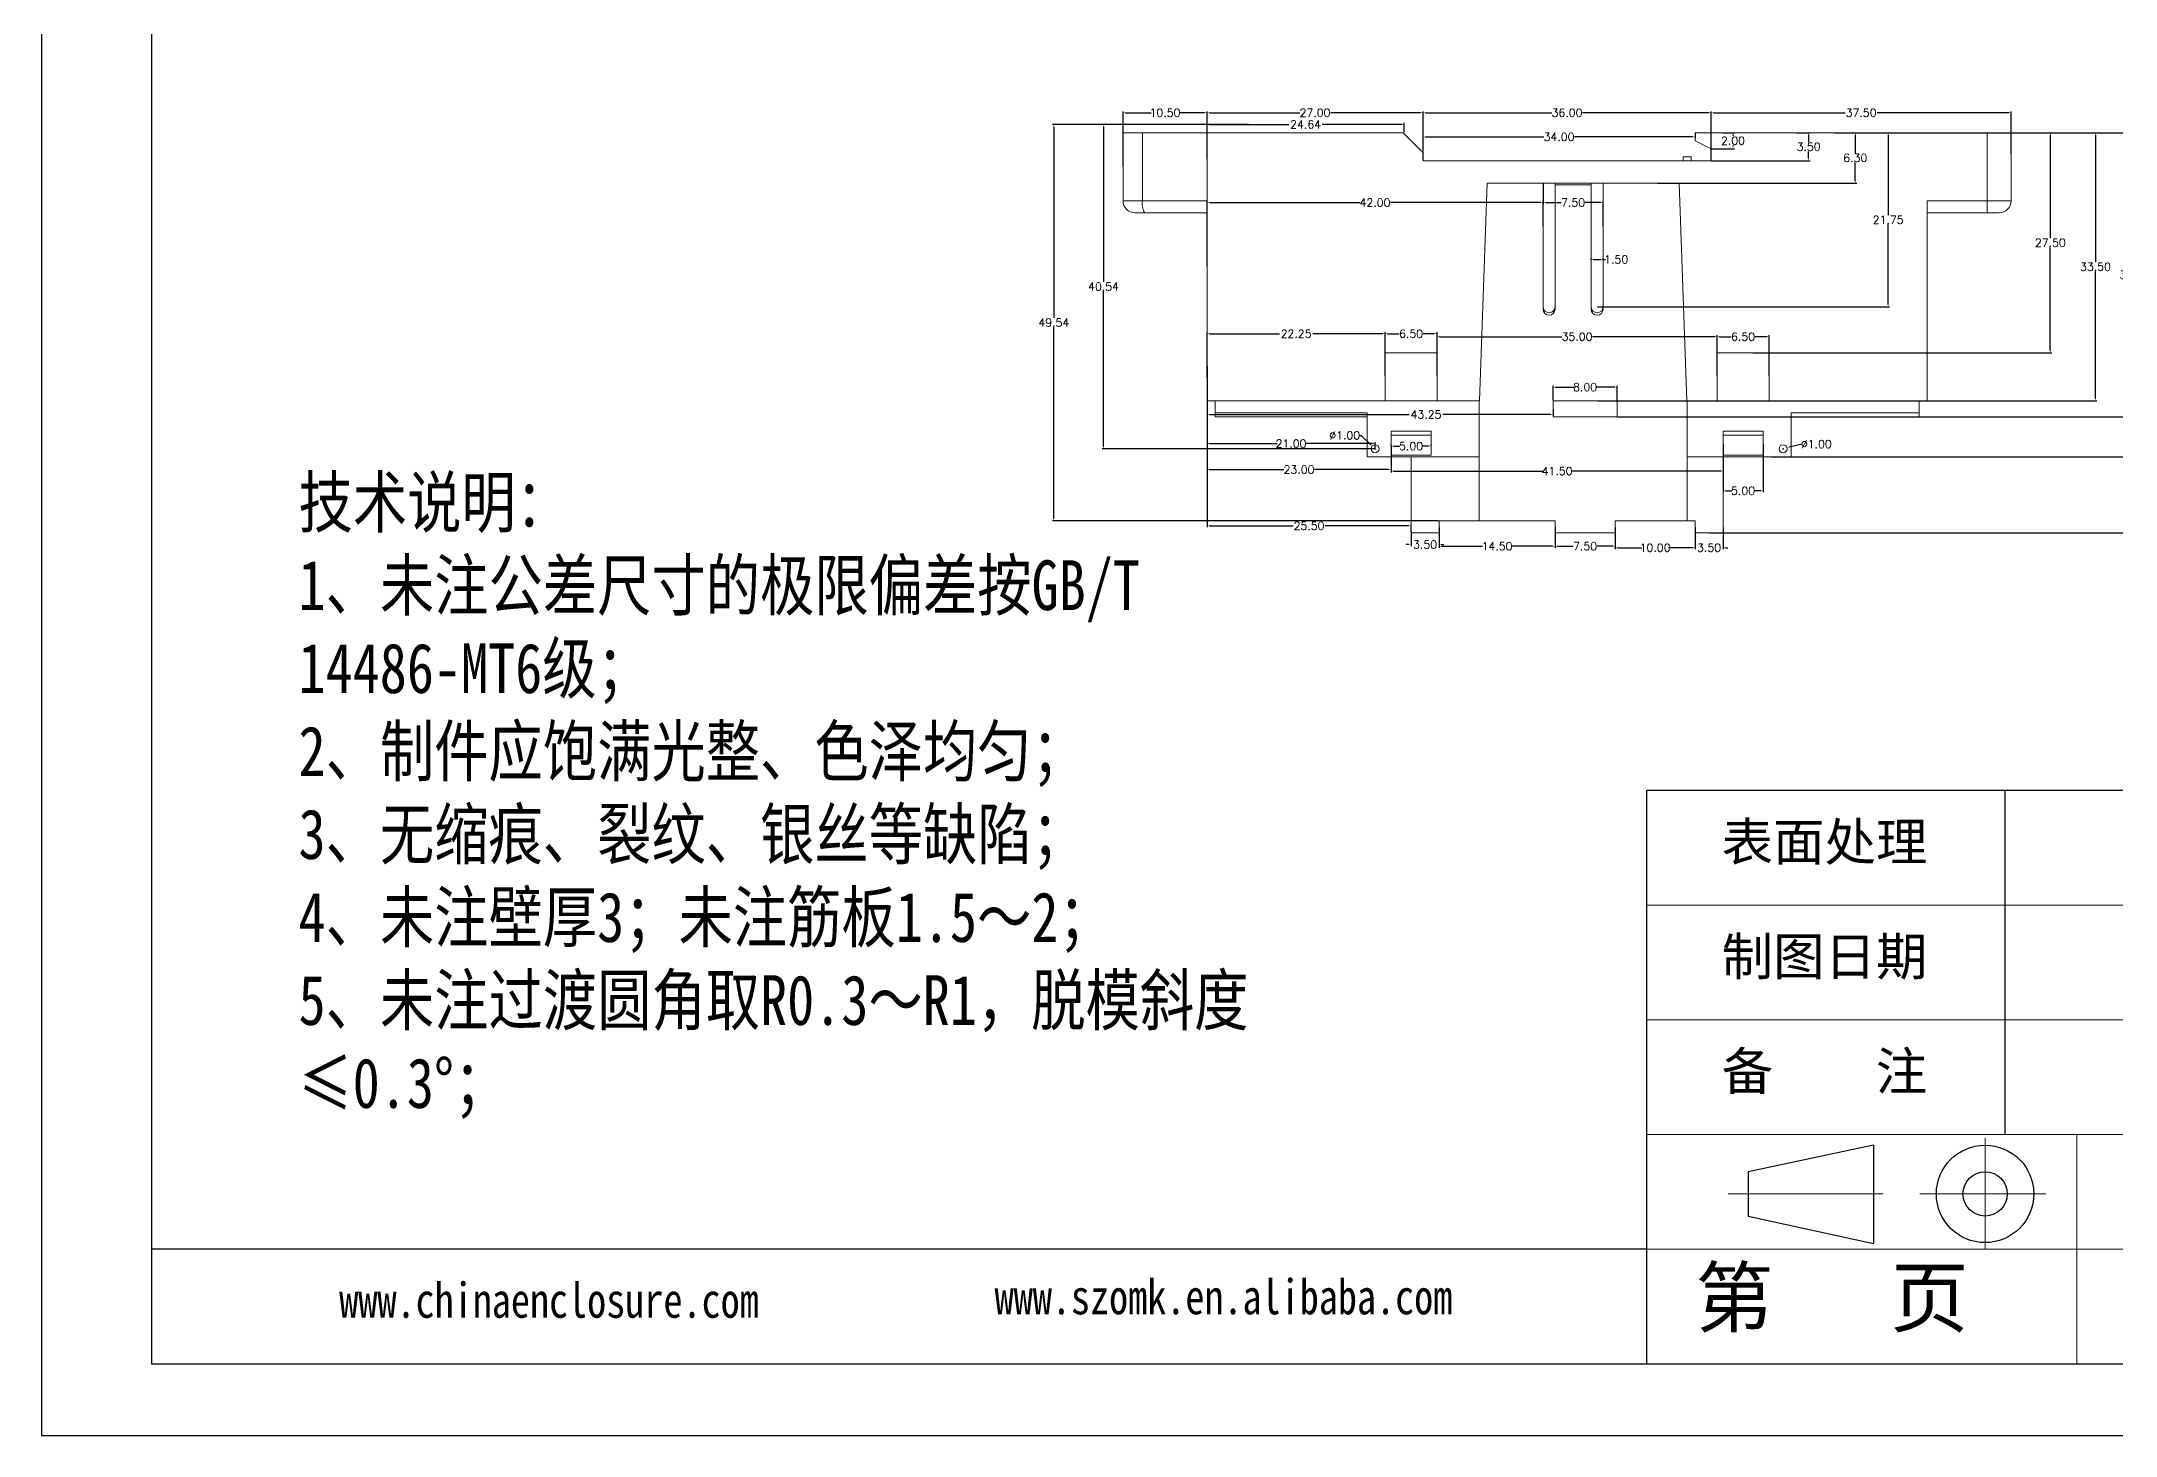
# Model space of a CAD drawing. Header units: inches. Extents: x 3261 to 5228, y 1126 to 1502.
# Drawn here: x 3865.5 to 4124.8, y 1125.7 to 1299.9 of the extents above; entities that cross this region are included whole.
import ezdxf

# ---------------------------------------------------------------- set-up
doc = ezdxf.new("R2010")
doc.units = ezdxf.units.IN
doc.header["$LTSCALE"] = 15
doc.linetypes.add('CENTER2', pattern=[28.575, 19.05, -3.175, 3.175, -3.175])
doc.layers.add('文字', color=81, linetype='Continuous')
for name, color, linetype, lineweight in [('粗实线', 7, 'Continuous', 30), ('细实线', 3, 'Continuous', 9), ('细点划线', 2, 'CENTER2', 9)]:
    doc.layers.add(name, color=color, linetype=linetype, lineweight=lineweight)
doc.styles.get("Standard").update_dxf_attribs({"font": 'txt', "bigfont": 'gbcbig.shx'})
doc.styles.add('宋体', font='', dxfattribs={"width": 0.8, "height": 3.5})
doc.styles.get('宋体').set_extended_font_data('SimSun')
doc.dimstyles.new('1.5', dxfattribs={"dimtxt": 1, "dimasz": 0.3, "dimexe": 0.18, "dimexo": 0.0625, "dimgap": 0.09, "dimtad": 0, "dimtih": 1, "dimtoh": 1, "dimzin": 0, "dimdsep": 46, "dimtxsty": 'Standard', "dimcen": 0, "dimadec": 0, "dimazin": 2, "dimtfac": 1, "dimtofl": 0, "dimtmove": 0, "dimatfit": 3, "dimfxl": 1, "dimtolj": 1, "dimtzin": 0, "dimarcsym": 0})

# ---------------------------------------------------------------- blocks, each defined once
blk = doc.blocks.new('*D250')
at = {"color": 0, "lineweight": -2}
for p, q in [((4011.21, 1285.17), (4011.21, 1291.14)), ((4011.51, 1290.96), (4022.79, 1290.96)), ((4037.91, 1290.96), (4026.64, 1290.96)), ((4038.21, 1286.03), (4038.21, 1291.14))]:
    blk.add_line(p, q, dxfattribs=at)
at = {"color": 0}
for points in [[(4011.51, 1291.01), (4011.51, 1290.91), (4011.21, 1290.96)], [(4037.91, 1291.01), (4037.91, 1290.91), (4038.21, 1290.96)]]:
    blk.add_solid(points, dxfattribs=at)
at = {"layer": 'Defpoints', "color": 0}
for p in [(4038.21, 1290.96), (4038.21, 1285.97), (4011.21, 1285.11)]:
    blk.add_point(p, dxfattribs=at)
at = {"color": 0, "insert": (4024.71, 1290.96), "char_height": 1, "attachment_point": 5}
blk.add_mtext('\\A1;27.00', dxfattribs=at)
blk = doc.blocks.new('*D251')
at = {"color": 0, "lineweight": -2}
for p, q in [((4011.21, 1285.17), (4011.21, 1289.69)), ((4011.51, 1289.51), (4021.44, 1289.51)), ((4035.55, 1289.51), (4025.62, 1289.51)), ((4035.85, 1288.53), (4035.85, 1289.69))]:
    blk.add_line(p, q, dxfattribs=at)
at = {"color": 0}
for points in [[(4011.51, 1289.56), (4011.51, 1289.46), (4011.21, 1289.51)], [(4035.55, 1289.56), (4035.55, 1289.46), (4035.85, 1289.51)]]:
    blk.add_solid(points, dxfattribs=at)
at = {"layer": 'Defpoints', "color": 0}
for p in [(4011.21, 1289.51), (4035.85, 1288.47), (4011.21, 1285.11)]:
    blk.add_point(p, dxfattribs=at)
at = {"color": 0, "insert": (4023.53, 1289.51), "char_height": 1, "attachment_point": 5}
blk.add_mtext('\\A1;24.64', dxfattribs=at)
blk = doc.blocks.new('*D252')
at = {"color": 0, "lineweight": -2}
for p, q in [((4038.21, 1285.03), (4038.21, 1291.14)), ((4038.51, 1290.96), (4054.29, 1290.96)), ((4073.91, 1290.96), (4058.14, 1290.96)), ((4074.21, 1285.03), (4074.21, 1291.14))]:
    blk.add_line(p, q, dxfattribs=at)
at = {"color": 0}
for points in [[(4038.51, 1291.01), (4038.51, 1290.91), (4038.21, 1290.96)], [(4073.91, 1291.01), (4073.91, 1290.91), (4074.21, 1290.96)]]:
    blk.add_solid(points, dxfattribs=at)
at = {"layer": 'Defpoints', "color": 0}
for p in [(4074.21, 1290.96), (4038.21, 1284.97), (4074.21, 1284.97)]:
    blk.add_point(p, dxfattribs=at)
at = {"color": 0, "insert": (4056.21, 1290.96), "char_height": 1, "attachment_point": 5}
blk.add_mtext('\\A1;36.00', dxfattribs=at)
blk = doc.blocks.new('*D253')
at = {"color": 0, "lineweight": -2}
for p, q in [((4072.21, 1288.4), (4072.21, 1287.77)), ((4038.21, 1285.03), (4038.21, 1288.13)), ((4038.51, 1287.95), (4053.29, 1287.95)), ((4071.91, 1287.95), (4057.14, 1287.95))]:
    blk.add_line(p, q, dxfattribs=at)
at = {"color": 0}
for points in [[(4038.51, 1288), (4038.51, 1287.9), (4038.21, 1287.95)], [(4071.91, 1288), (4071.91, 1287.9), (4072.21, 1287.95)]]:
    blk.add_solid(points, dxfattribs=at)
at = {"layer": 'Defpoints', "color": 0}
for p in [(4072.21, 1288.47), (4038.21, 1287.95), (4038.21, 1284.97)]:
    blk.add_point(p, dxfattribs=at)
at = {"color": 0, "insert": (4055.21, 1287.95), "char_height": 1, "attachment_point": 5}
blk.add_mtext('\\A1;34.00', dxfattribs=at)
blk = doc.blocks.new('*D254')
at = {"color": 0, "lineweight": -2}
for p, q in [((4074.21, 1285.82), (4074.21, 1291.14)), ((4074.51, 1290.96), (4090.96, 1290.96)), ((4111.41, 1290.96), (4094.97, 1290.96)), ((4111.71, 1285.82), (4111.71, 1291.14))]:
    blk.add_line(p, q, dxfattribs=at)
at = {"color": 0}
for points in [[(4074.51, 1291.01), (4074.51, 1290.91), (4074.21, 1290.96)], [(4111.41, 1291.01), (4111.41, 1290.91), (4111.71, 1290.96)]]:
    blk.add_solid(points, dxfattribs=at)
at = {"layer": 'Defpoints', "color": 0}
for p in [(4111.71, 1290.96), (4074.21, 1285.76), (4111.71, 1285.76)]:
    blk.add_point(p, dxfattribs=at)
at = {"color": 0, "insert": (4092.96, 1290.96), "char_height": 1, "attachment_point": 5}
blk.add_mtext('\\A1;37.50', dxfattribs=at)
blk = doc.blocks.new('*D255')
at = {"color": 0, "lineweight": -2}
for p, q in [((4000.71, 1284.28), (4000.71, 1291.14)), ((4001.01, 1290.96), (4004.21, 1290.96)), ((4010.91, 1290.96), (4007.72, 1290.96)), ((4011.21, 1285.17), (4011.21, 1291.14))]:
    blk.add_line(p, q, dxfattribs=at)
at = {"color": 0}
for points in [[(4001.01, 1291.01), (4001.01, 1290.91), (4000.71, 1290.96)], [(4010.91, 1291.01), (4010.91, 1290.91), (4011.21, 1290.96)]]:
    blk.add_solid(points, dxfattribs=at)
at = {"layer": 'Defpoints', "color": 0}
for p in [(4000.71, 1290.96), (4000.71, 1284.22), (4011.21, 1285.11)]:
    blk.add_point(p, dxfattribs=at)
at = {"color": 0, "insert": (4005.96, 1290.96), "char_height": 1, "attachment_point": 5}
blk.add_mtext('\\A1;10.50', dxfattribs=at)
blk = doc.blocks.new('*D257')
at = {"color": 0, "lineweight": -2}
for p, q in [((4053.21, 1282.1), (4053.21, 1279.56)), ((4011.21, 1271.78), (4011.21, 1279.92)), ((4011.51, 1279.74), (4030.29, 1279.74)), ((4052.91, 1279.74), (4034.14, 1279.74))]:
    blk.add_line(p, q, dxfattribs=at)
at = {"color": 0}
for points in [[(4011.51, 1279.79), (4011.51, 1279.69), (4011.21, 1279.74)], [(4052.91, 1279.79), (4052.91, 1279.69), (4053.21, 1279.74)]]:
    blk.add_solid(points, dxfattribs=at)
at = {"layer": 'Defpoints', "color": 0}
for p in [(4053.21, 1282.17), (4011.21, 1279.74), (4011.21, 1271.72)]:
    blk.add_point(p, dxfattribs=at)
at = {"color": 0, "insert": (4032.21, 1279.74), "char_height": 1, "attachment_point": 5}
blk.add_mtext('\\A1;42.00', dxfattribs=at)
blk = doc.blocks.new('*D258')
at = {"color": 0, "lineweight": -2}
for p, q in [((4053.21, 1276.81), (4053.21, 1279.92)), ((4053.51, 1279.74), (4055.46, 1279.74)), ((4060.41, 1279.74), (4058.47, 1279.74)), ((4060.71, 1276.81), (4060.71, 1279.92))]:
    blk.add_line(p, q, dxfattribs=at)
at = {"color": 0}
for points in [[(4053.51, 1279.79), (4053.51, 1279.69), (4053.21, 1279.74)], [(4060.41, 1279.79), (4060.41, 1279.69), (4060.71, 1279.74)]]:
    blk.add_solid(points, dxfattribs=at)
at = {"layer": 'Defpoints', "color": 0}
for p in [(4060.71, 1279.74), (4053.21, 1276.75), (4060.71, 1276.75)]:
    blk.add_point(p, dxfattribs=at)
at = {"color": 0, "insert": (4056.96, 1279.74), "char_height": 1, "attachment_point": 5}
blk.add_mtext('\\A1;7.50', dxfattribs=at)
blk = doc.blocks.new('*D259')
at = {"color": 0, "lineweight": -2}
for p, q in [((4059.21, 1272.54), (4059.21, 1272.81)), ((4060.71, 1272.54), (4060.71, 1272.81)), ((4059.51, 1272.63), (4060.41, 1272.63)), ((4060.71, 1272.63), (4061.01, 1272.63))]:
    blk.add_line(p, q, dxfattribs=at)
at = {"color": 0}
for points in [[(4059.51, 1272.68), (4059.51, 1272.58), (4059.21, 1272.63)], [(4060.41, 1272.68), (4060.41, 1272.58), (4060.71, 1272.63)]]:
    blk.add_solid(points, dxfattribs=at)
at = {"layer": 'Defpoints', "color": 0}
for p in [(4059.21, 1272.48), (4060.71, 1272.63), (4060.71, 1272.48)]:
    blk.add_point(p, dxfattribs=at)
at = {"color": 0, "insert": (4062.35, 1272.63), "char_height": 1, "attachment_point": 5}
blk.add_mtext('\\A1;1.50', dxfattribs=at)
blk = doc.blocks.new('*D260')
at = {"color": 0, "lineweight": -2}
for p, q in [((4011.21, 1257.85), (4011.21, 1263.53)), ((4011.51, 1263.35), (4020.25, 1263.35)), ((4033.16, 1263.35), (4024.43, 1263.35)), ((4033.46, 1261.03), (4033.46, 1263.53))]:
    blk.add_line(p, q, dxfattribs=at)
at = {"color": 0}
for points in [[(4011.51, 1263.4), (4011.51, 1263.3), (4011.21, 1263.35)], [(4033.16, 1263.4), (4033.16, 1263.3), (4033.46, 1263.35)]]:
    blk.add_solid(points, dxfattribs=at)
at = {"layer": 'Defpoints', "color": 0}
for p in [(4033.46, 1263.35), (4033.46, 1260.97), (4011.21, 1257.79)]:
    blk.add_point(p, dxfattribs=at)
at = {"color": 0, "insert": (4022.34, 1263.35), "char_height": 1, "attachment_point": 5}
blk.add_mtext('\\A1;22.25', dxfattribs=at)
blk = doc.blocks.new('*D261')
at = {"color": 0, "lineweight": -2}
for p, q in [((4033.46, 1258.03), (4033.46, 1263.53)), ((4033.76, 1263.35), (4035.21, 1263.35)), ((4039.66, 1263.35), (4038.22, 1263.35)), ((4039.96, 1258.03), (4039.96, 1263.53))]:
    blk.add_line(p, q, dxfattribs=at)
at = {"color": 0}
for points in [[(4033.76, 1263.4), (4033.76, 1263.3), (4033.46, 1263.35)], [(4039.66, 1263.4), (4039.66, 1263.3), (4039.96, 1263.35)]]:
    blk.add_solid(points, dxfattribs=at)
at = {"layer": 'Defpoints', "color": 0}
for p in [(4039.96, 1263.35), (4033.46, 1257.97), (4039.96, 1257.97)]:
    blk.add_point(p, dxfattribs=at)
at = {"color": 0, "insert": (4036.71, 1263.35), "char_height": 1, "attachment_point": 5}
blk.add_mtext('\\A1;6.50', dxfattribs=at)
blk = doc.blocks.new('*D262')
at = {"color": 0, "lineweight": -2}
for p, q in [((4039.96, 1258.03), (4039.96, 1263.16)), ((4040.26, 1262.98), (4055.54, 1262.98)), ((4074.66, 1262.98), (4059.39, 1262.98)), ((4074.96, 1258.03), (4074.96, 1263.16))]:
    blk.add_line(p, q, dxfattribs=at)
at = {"color": 0}
for points in [[(4040.26, 1263.03), (4040.26, 1262.93), (4039.96, 1262.98)], [(4074.66, 1263.03), (4074.66, 1262.93), (4074.96, 1262.98)]]:
    blk.add_solid(points, dxfattribs=at)
at = {"layer": 'Defpoints', "color": 0}
for p in [(4074.96, 1262.98), (4039.96, 1257.97), (4074.96, 1257.97)]:
    blk.add_point(p, dxfattribs=at)
at = {"color": 0, "insert": (4057.46, 1262.98), "char_height": 1, "attachment_point": 5}
blk.add_mtext('\\A1;35.00', dxfattribs=at)
blk = doc.blocks.new('*D263')
at = {"color": 0, "lineweight": -2}
for p, q in [((4074.96, 1258.09), (4074.96, 1263.16)), ((4075.26, 1262.98), (4076.71, 1262.98)), ((4081.16, 1262.98), (4079.72, 1262.98)), ((4081.46, 1258.09), (4081.46, 1263.16))]:
    blk.add_line(p, q, dxfattribs=at)
at = {"color": 0}
for points in [[(4075.26, 1263.03), (4075.26, 1262.93), (4074.96, 1262.98)], [(4081.16, 1263.03), (4081.16, 1262.93), (4081.46, 1262.98)]]:
    blk.add_solid(points, dxfattribs=at)
at = {"layer": 'Defpoints', "color": 0}
for p in [(4081.46, 1262.98), (4074.96, 1258.03), (4081.46, 1258.03)]:
    blk.add_point(p, dxfattribs=at)
at = {"color": 0, "insert": (4078.21, 1262.98), "char_height": 1, "attachment_point": 5}
blk.add_mtext('\\A1;6.50', dxfattribs=at)
blk = doc.blocks.new('*D264')
at = {"color": 0, "lineweight": -2}
for p, q in [((4011.21, 1257.79), (4011.21, 1246.19)), ((4034.21, 1249.35), (4034.21, 1246.19)), ((4011.51, 1246.37), (4020.79, 1246.37)), ((4033.91, 1246.37), (4024.64, 1246.37))]:
    blk.add_line(p, q, dxfattribs=at)
at = {"color": 0}
for points in [[(4011.51, 1246.42), (4011.51, 1246.32), (4011.21, 1246.37)], [(4033.91, 1246.42), (4033.91, 1246.32), (4034.21, 1246.37)]]:
    blk.add_solid(points, dxfattribs=at)
at = {"layer": 'Defpoints', "color": 0}
for p in [(4011.21, 1257.85), (4034.21, 1249.42), (4034.21, 1246.37)]:
    blk.add_point(p, dxfattribs=at)
at = {"color": 0, "insert": (4022.71, 1246.37), "char_height": 1, "attachment_point": 5}
blk.add_mtext('\\A1;23.00', dxfattribs=at)
blk = doc.blocks.new('*D265')
at = {"color": 0, "lineweight": -2}
for p, q in [((4034.21, 1249.29), (4034.21, 1246.01)), ((4075.71, 1249.29), (4075.71, 1246.01)), ((4034.51, 1246.19), (4053.12, 1246.19)), ((4075.41, 1246.19), (4056.8, 1246.19))]:
    blk.add_line(p, q, dxfattribs=at)
at = {"color": 0}
for points in [[(4034.51, 1246.24), (4034.51, 1246.14), (4034.21, 1246.19)], [(4075.41, 1246.24), (4075.41, 1246.14), (4075.71, 1246.19)]]:
    blk.add_solid(points, dxfattribs=at)
at = {"layer": 'Defpoints', "color": 0}
for p in [(4034.21, 1249.35), (4075.71, 1249.35), (4075.71, 1246.19)]:
    blk.add_point(p, dxfattribs=at)
at = {"color": 0, "insert": (4054.96, 1246.19), "char_height": 1, "attachment_point": 5}
blk.add_mtext('\\A1;41.50', dxfattribs=at)
blk = doc.blocks.new('*D266')
at = {"color": 0, "lineweight": -2}
for p, q in [((4011.21, 1259.3), (4011.21, 1249.43)), ((4011.51, 1249.61), (4019.96, 1249.61)), ((4031.91, 1249.61), (4023.47, 1249.61)), ((4032.21, 1249.03), (4032.21, 1249.79))]:
    blk.add_line(p, q, dxfattribs=at)
at = {"color": 0}
for points in [[(4011.51, 1249.66), (4011.51, 1249.56), (4011.21, 1249.61)], [(4031.91, 1249.66), (4031.91, 1249.56), (4032.21, 1249.61)]]:
    blk.add_solid(points, dxfattribs=at)
at = {"layer": 'Defpoints', "color": 0}
for p in [(4011.21, 1259.36), (4011.21, 1249.61), (4032.21, 1248.97)]:
    blk.add_point(p, dxfattribs=at)
at = {"color": 0, "insert": (4021.71, 1249.61), "char_height": 1, "attachment_point": 5}
blk.add_mtext('\\A1;21.00', dxfattribs=at)
blk = doc.blocks.new('*D267')
at = {"color": 0, "lineweight": -2}
for p, q in [((4011.21, 1257.73), (4011.21, 1253.08)), ((4011.51, 1253.26), (4036.49, 1253.26)), ((4054.16, 1253.26), (4040.67, 1253.26)), ((4054.46, 1253.9), (4054.46, 1253.08))]:
    blk.add_line(p, q, dxfattribs=at)
at = {"color": 0}
for points in [[(4011.51, 1253.31), (4011.51, 1253.21), (4011.21, 1253.26)], [(4054.16, 1253.31), (4054.16, 1253.21), (4054.46, 1253.26)]]:
    blk.add_solid(points, dxfattribs=at)
at = {"layer": 'Defpoints', "color": 0}
for p in [(4011.21, 1257.79), (4011.21, 1253.26), (4054.46, 1253.97)]:
    blk.add_point(p, dxfattribs=at)
at = {"color": 0, "insert": (4038.58, 1253.26), "char_height": 1, "attachment_point": 5}
blk.add_mtext('\\A1;43.25', dxfattribs=at)
blk = doc.blocks.new('*D268')
at = {"color": 0, "lineweight": -2}
for p, q in [((4054.46, 1255.03), (4054.46, 1256.85)), ((4054.76, 1256.67), (4057.04, 1256.67)), ((4062.16, 1256.67), (4059.89, 1256.67)), ((4062.46, 1255.03), (4062.46, 1256.85))]:
    blk.add_line(p, q, dxfattribs=at)
at = {"color": 0}
for points in [[(4054.76, 1256.72), (4054.76, 1256.62), (4054.46, 1256.67)], [(4062.16, 1256.72), (4062.16, 1256.62), (4062.46, 1256.67)]]:
    blk.add_solid(points, dxfattribs=at)
at = {"layer": 'Defpoints', "color": 0}
for p in [(4054.46, 1254.97), (4062.46, 1256.67), (4062.46, 1254.97)]:
    blk.add_point(p, dxfattribs=at)
at = {"color": 0, "insert": (4058.46, 1256.67), "char_height": 1, "attachment_point": 5}
blk.add_mtext('\\A1;8.00', dxfattribs=at)
blk = doc.blocks.new('*D269')
at = {"color": 0, "lineweight": -2}
for p, q in [((4034.21, 1249.35), (4034.21, 1249.49)), ((4039.21, 1249.35), (4039.21, 1249.49)), ((4034.51, 1249.31), (4035.29, 1249.31)), ((4038.91, 1249.31), (4038.14, 1249.31))]:
    blk.add_line(p, q, dxfattribs=at)
at = {"color": 0}
for points in [[(4034.51, 1249.36), (4034.51, 1249.26), (4034.21, 1249.31)], [(4038.91, 1249.36), (4038.91, 1249.26), (4039.21, 1249.31)]]:
    blk.add_solid(points, dxfattribs=at)
at = {"layer": 'Defpoints', "color": 0}
for p in [(4034.21, 1249.29), (4039.21, 1249.31), (4039.21, 1249.29)]:
    blk.add_point(p, dxfattribs=at)
at = {"color": 0, "insert": (4036.71, 1249.31), "char_height": 1, "attachment_point": 5}
blk.add_mtext('\\A1;5.00', dxfattribs=at)
blk = doc.blocks.new('*D270')
at = {"color": 0, "lineweight": -2}
for p, q in [((4011.21, 1257.66), (4011.21, 1239.16)), ((4011.51, 1239.34), (4021.96, 1239.34)), ((4036.41, 1239.34), (4025.97, 1239.34)), ((4036.71, 1238.53), (4036.71, 1239.52))]:
    blk.add_line(p, q, dxfattribs=at)
at = {"color": 0}
for points in [[(4011.51, 1239.39), (4011.51, 1239.29), (4011.21, 1239.34)], [(4036.41, 1239.39), (4036.41, 1239.29), (4036.71, 1239.34)]]:
    blk.add_solid(points, dxfattribs=at)
at = {"layer": 'Defpoints', "color": 0}
for p in [(4011.21, 1257.73), (4011.21, 1239.34), (4036.71, 1238.47)]:
    blk.add_point(p, dxfattribs=at)
at = {"color": 0, "insert": (4023.96, 1239.34), "char_height": 1, "attachment_point": 5}
blk.add_mtext('\\A1;25.50', dxfattribs=at)
blk = doc.blocks.new('*D271')
at = {"color": 0, "lineweight": -2}
for p, q in [((4036.41, 1237), (4036.11, 1237)), ((4036.71, 1238.4), (4036.71, 1236.82)), ((4040.21, 1238.4), (4040.21, 1236.82)), ((4040.51, 1237), (4040.81, 1237))]:
    blk.add_line(p, q, dxfattribs=at)
at = {"color": 0}
for points in [[(4036.41, 1237.05), (4036.41, 1236.95), (4036.71, 1237)], [(4040.51, 1237.05), (4040.51, 1236.95), (4040.21, 1237)]]:
    blk.add_solid(points, dxfattribs=at)
at = {"layer": 'Defpoints', "color": 0}
for p in [(4036.71, 1238.47), (4040.21, 1238.47), (4040.21, 1237)]:
    blk.add_point(p, dxfattribs=at)
at = {"color": 0, "insert": (4038.46, 1237), "char_height": 1, "attachment_point": 5}
blk.add_mtext('\\A1;3.50', dxfattribs=at)
blk = doc.blocks.new('*D272')
at = {"color": 0, "lineweight": -2}
for p, q in [((4040.21, 1239.15), (4040.21, 1236.61)), ((4040.51, 1236.79), (4045.62, 1236.79)), ((4054.41, 1236.79), (4049.3, 1236.79)), ((4054.71, 1238.4), (4054.71, 1236.61))]:
    blk.add_line(p, q, dxfattribs=at)
at = {"color": 0}
for points in [[(4040.51, 1236.84), (4040.51, 1236.74), (4040.21, 1236.79)], [(4054.41, 1236.84), (4054.41, 1236.74), (4054.71, 1236.79)]]:
    blk.add_solid(points, dxfattribs=at)
at = {"layer": 'Defpoints', "color": 0}
for p in [(4040.21, 1239.22), (4054.71, 1238.47), (4054.71, 1236.79)]:
    blk.add_point(p, dxfattribs=at)
at = {"color": 0, "insert": (4047.46, 1236.79), "char_height": 1, "attachment_point": 5}
blk.add_mtext('\\A1;14.50', dxfattribs=at)
blk = doc.blocks.new('*D273')
at = {"color": 0, "lineweight": -2}
for p, q in [((4054.71, 1239.15), (4054.71, 1236.61)), ((4062.21, 1239.15), (4062.21, 1236.61)), ((4055.01, 1236.79), (4056.96, 1236.79)), ((4061.91, 1236.79), (4059.97, 1236.79))]:
    blk.add_line(p, q, dxfattribs=at)
at = {"color": 0}
for points in [[(4055.01, 1236.84), (4055.01, 1236.74), (4054.71, 1236.79)], [(4061.91, 1236.84), (4061.91, 1236.74), (4062.21, 1236.79)]]:
    blk.add_solid(points, dxfattribs=at)
at = {"layer": 'Defpoints', "color": 0}
for p in [(4054.71, 1239.22), (4062.21, 1239.22), (4062.21, 1236.79)]:
    blk.add_point(p, dxfattribs=at)
at = {"color": 0, "insert": (4058.46, 1236.79), "char_height": 1, "attachment_point": 5}
blk.add_mtext('\\A1;7.50', dxfattribs=at)
blk = doc.blocks.new('*D274')
at = {"color": 0, "lineweight": -2}
for p, q in [((4062.21, 1239.09), (4062.21, 1236.43)), ((4062.51, 1236.61), (4065.54, 1236.61)), ((4071.91, 1236.61), (4068.89, 1236.61)), ((4072.21, 1239.09), (4072.21, 1236.43))]:
    blk.add_line(p, q, dxfattribs=at)
at = {"color": 0}
for points in [[(4062.51, 1236.66), (4062.51, 1236.56), (4062.21, 1236.61)], [(4071.91, 1236.66), (4071.91, 1236.56), (4072.21, 1236.61)]]:
    blk.add_solid(points, dxfattribs=at)
at = {"layer": 'Defpoints', "color": 0}
for p in [(4062.21, 1239.15), (4072.21, 1239.15), (4072.21, 1236.61)]:
    blk.add_point(p, dxfattribs=at)
at = {"color": 0, "insert": (4067.21, 1236.61), "char_height": 1, "attachment_point": 5}
blk.add_mtext('\\A1;10.00', dxfattribs=at)
blk = doc.blocks.new('*D275')
at = {"color": 0, "lineweight": -2}
for p, q in [((4072.21, 1239.15), (4072.21, 1236.43)), ((4075.71, 1239.15), (4075.71, 1236.43)), ((4071.91, 1236.61), (4071.61, 1236.61)), ((4076.01, 1236.61), (4076.31, 1236.61))]:
    blk.add_line(p, q, dxfattribs=at)
at = {"color": 0}
for points in [[(4071.91, 1236.66), (4071.91, 1236.56), (4072.21, 1236.61)], [(4076.01, 1236.66), (4076.01, 1236.56), (4075.71, 1236.61)]]:
    blk.add_solid(points, dxfattribs=at)
at = {"layer": 'Defpoints', "color": 0}
for p in [(4072.21, 1239.22), (4075.71, 1239.22), (4075.71, 1236.61)]:
    blk.add_point(p, dxfattribs=at)
at = {"color": 0, "insert": (4073.96, 1236.61), "char_height": 1, "attachment_point": 5}
blk.add_mtext('\\A1;3.50', dxfattribs=at)
blk = doc.blocks.new('*D276')
at = {"color": 0, "lineweight": -2}
for p, q in [((4084.8, 1288.47), (4086.58, 1288.47)), ((4086.4, 1288.17), (4086.4, 1287.31)), ((4086.4, 1285.27), (4086.4, 1286.13)), ((4074.28, 1284.97), (4086.58, 1284.97))]:
    blk.add_line(p, q, dxfattribs=at)
at = {"color": 0}
for points in [[(4086.35, 1288.17), (4086.45, 1288.17), (4086.4, 1288.47)], [(4086.35, 1285.27), (4086.45, 1285.27), (4086.4, 1284.97)]]:
    blk.add_solid(points, dxfattribs=at)
at = {"layer": 'Defpoints', "color": 0}
for p in [(4084.74, 1288.47), (4074.21, 1284.97), (4086.4, 1284.97)]:
    blk.add_point(p, dxfattribs=at)
at = {"color": 0, "insert": (4086.4, 1286.72), "char_height": 1, "attachment_point": 5}
blk.add_mtext('\\A1;3.50', dxfattribs=at)
blk = doc.blocks.new('*D277')
at = {"color": 0, "lineweight": -2}
for p, q in [((4075.68, 1288.47), (4077.13, 1288.47)), ((4074.28, 1286.47), (4077.13, 1286.47)), ((4076.95, 1288.17), (4076.95, 1288.06)), ((4076.95, 1286.77), (4076.95, 1286.88))]:
    blk.add_line(p, q, dxfattribs=at)
at = {"color": 0}
for points in [[(4076.9, 1288.17), (4077, 1288.17), (4076.95, 1288.47)], [(4076.9, 1286.77), (4077, 1286.77), (4076.95, 1286.47)]]:
    blk.add_solid(points, dxfattribs=at)
at = {"layer": 'Defpoints', "color": 0}
for p in [(4075.62, 1288.47), (4076.95, 1288.47), (4074.21, 1286.47)]:
    blk.add_point(p, dxfattribs=at)
at = {"color": 0, "insert": (4076.95, 1287.47), "char_height": 1, "attachment_point": 5}
blk.add_mtext('\\A1;2.00', dxfattribs=at)
blk = doc.blocks.new('*D278')
at = {"color": 0, "lineweight": -2}
for p, q in [((4091.53, 1288.47), (4092.41, 1288.47)), ((4092.23, 1288.17), (4092.23, 1285.91)), ((4092.23, 1282.47), (4092.23, 1284.73)), ((4067.52, 1282.17), (4092.41, 1282.17))]:
    blk.add_line(p, q, dxfattribs=at)
at = {"color": 0}
for points in [[(4092.18, 1288.17), (4092.28, 1288.17), (4092.23, 1288.47)], [(4092.18, 1282.47), (4092.28, 1282.47), (4092.23, 1282.17)]]:
    blk.add_solid(points, dxfattribs=at)
at = {"layer": 'Defpoints', "color": 0}
for p in [(4091.46, 1288.47), (4092.23, 1288.47), (4067.46, 1282.17)]:
    blk.add_point(p, dxfattribs=at)
at = {"color": 0, "insert": (4092.23, 1285.32), "char_height": 1, "attachment_point": 5}
blk.add_mtext('\\A1;6.30', dxfattribs=at)
blk = doc.blocks.new('*D279')
at = {"color": 0, "lineweight": -2}
for p, q in [((4095.46, 1288.47), (4096.52, 1288.47)), ((4096.34, 1288.17), (4096.34, 1278.18)), ((4096.34, 1267.02), (4096.34, 1277)), ((4060.03, 1266.72), (4096.52, 1266.72))]:
    blk.add_line(p, q, dxfattribs=at)
at = {"color": 0}
for points in [[(4096.29, 1288.17), (4096.39, 1288.17), (4096.34, 1288.47)], [(4096.29, 1267.02), (4096.39, 1267.02), (4096.34, 1266.72)]]:
    blk.add_solid(points, dxfattribs=at)
at = {"layer": 'Defpoints', "color": 0}
for p in [(4095.4, 1288.47), (4096.34, 1288.47), (4059.96, 1266.72)]:
    blk.add_point(p, dxfattribs=at)
at = {"color": 0, "insert": (4096.34, 1277.59), "char_height": 1, "attachment_point": 5}
blk.add_mtext('\\A1;21.75', dxfattribs=at)
blk = doc.blocks.new('*D280')
at = {"color": 0, "lineweight": -2}
for p, q in [((4103.59, 1288.47), (4116.79, 1288.47)), ((4116.61, 1288.17), (4116.61, 1275.31)), ((4116.61, 1261.27), (4116.61, 1274.13)), ((4079.43, 1260.97), (4116.79, 1260.97))]:
    blk.add_line(p, q, dxfattribs=at)
at = {"color": 0}
for points in [[(4116.56, 1288.17), (4116.66, 1288.17), (4116.61, 1288.47)], [(4116.56, 1261.27), (4116.66, 1261.27), (4116.61, 1260.97)]]:
    blk.add_solid(points, dxfattribs=at)
at = {"layer": 'Defpoints', "color": 0}
for p in [(4103.53, 1288.47), (4116.61, 1288.47), (4079.37, 1260.97)]:
    blk.add_point(p, dxfattribs=at)
at = {"color": 0, "insert": (4116.61, 1274.72), "char_height": 1, "attachment_point": 5}
blk.add_mtext('\\A1;27.50', dxfattribs=at)
blk = doc.blocks.new('*D281')
at = {"color": 0, "lineweight": -2}
for p, q in [((4101.09, 1288.47), (4122.43, 1288.47)), ((4122.25, 1288.17), (4122.25, 1272.31)), ((4122.25, 1255.27), (4122.25, 1271.13)), ((4060.06, 1254.97), (4122.43, 1254.97))]:
    blk.add_line(p, q, dxfattribs=at)
at = {"color": 0}
for points in [[(4122.2, 1288.17), (4122.3, 1288.17), (4122.25, 1288.47)], [(4122.2, 1255.27), (4122.3, 1255.27), (4122.25, 1254.97)]]:
    blk.add_solid(points, dxfattribs=at)
at = {"layer": 'Defpoints', "color": 0}
for p in [(4101.03, 1288.47), (4122.25, 1288.47), (4060, 1254.97)]:
    blk.add_point(p, dxfattribs=at)
at = {"color": 0, "insert": (4122.25, 1271.72), "char_height": 1, "attachment_point": 5}
blk.add_mtext('\\A1;33.50', dxfattribs=at)
blk = doc.blocks.new('*D282')
at = {"color": 0, "lineweight": -2}
for p, q in [((4101.09, 1288.47), (4127.36, 1288.47)), ((4127.18, 1288.17), (4127.18, 1271.31)), ((4127.18, 1253.27), (4127.18, 1270.13)), ((4062.53, 1252.97), (4127.36, 1252.97))]:
    blk.add_line(p, q, dxfattribs=at)
at = {"color": 0}
for points in [[(4127.13, 1288.17), (4127.23, 1288.17), (4127.18, 1288.47)], [(4127.13, 1253.27), (4127.23, 1253.27), (4127.18, 1252.97)]]:
    blk.add_solid(points, dxfattribs=at)
at = {"layer": 'Defpoints', "color": 0}
for p in [(4101.03, 1288.47), (4127.18, 1288.47), (4062.46, 1252.97)]:
    blk.add_point(p, dxfattribs=at)
at = {"color": 0, "insert": (4127.18, 1270.72), "char_height": 1, "attachment_point": 5}
blk.add_mtext('\\A1;35.50', dxfattribs=at)
blk = doc.blocks.new('*D283')
at = {"color": 0, "lineweight": -2}
for p, q in [((4101.15, 1288.47), (4131.78, 1288.47)), ((4131.6, 1288.17), (4131.6, 1268.81)), ((4131.6, 1248.27), (4131.6, 1267.63)), ((4081.69, 1247.97), (4131.78, 1247.97))]:
    blk.add_line(p, q, dxfattribs=at)
at = {"color": 0}
for points in [[(4131.55, 1288.17), (4131.65, 1288.17), (4131.6, 1288.47)], [(4131.55, 1248.27), (4131.65, 1248.27), (4131.6, 1247.97)]]:
    blk.add_solid(points, dxfattribs=at)
at = {"layer": 'Defpoints', "color": 0}
for p in [(4101.09, 1288.47), (4131.6, 1288.47), (4081.63, 1247.97)]:
    blk.add_point(p, dxfattribs=at)
at = {"color": 0, "insert": (4131.6, 1268.22), "char_height": 1, "attachment_point": 5}
blk.add_mtext('\\A1;40.50', dxfattribs=at)
blk = doc.blocks.new('*D284')
at = {"color": 0, "lineweight": -2}
for p, q in [((4089.57, 1288.47), (4137.25, 1288.47)), ((4137.07, 1288.17), (4137.07, 1264.06)), ((4137.07, 1238.77), (4137.07, 1262.88)), ((4074.03, 1238.47), (4137.25, 1238.47))]:
    blk.add_line(p, q, dxfattribs=at)
at = {"color": 0}
for points in [[(4137.02, 1288.17), (4137.12, 1288.17), (4137.07, 1288.47)], [(4137.02, 1238.77), (4137.12, 1238.77), (4137.07, 1238.47)]]:
    blk.add_solid(points, dxfattribs=at)
at = {"layer": 'Defpoints', "color": 0}
for p in [(4089.51, 1288.47), (4137.07, 1288.47), (4073.96, 1238.47)]:
    blk.add_point(p, dxfattribs=at)
at = {"color": 0, "insert": (4137.07, 1263.47), "char_height": 1, "attachment_point": 5}
blk.add_mtext('\\A1;50.00', dxfattribs=at)
blk = doc.blocks.new('*D285')
at = {"color": 0, "lineweight": -2}
for p, q in [((4016.41, 1289.51), (3991.88, 1289.51)), ((3992.06, 1289.21), (3992.06, 1265.33)), ((3992.06, 1240.27), (3992.06, 1264.15)), ((4040.15, 1239.97), (3991.88, 1239.97))]:
    blk.add_line(p, q, dxfattribs=at)
at = {"color": 0}
for points in [[(3992.01, 1289.21), (3992.11, 1289.21), (3992.06, 1289.51)], [(3992.01, 1240.27), (3992.11, 1240.27), (3992.06, 1239.97)]]:
    blk.add_solid(points, dxfattribs=at)
at = {"layer": 'Defpoints', "color": 0}
for p in [(3992.06, 1289.51), (4016.48, 1289.51), (4040.21, 1239.97)]:
    blk.add_point(p, dxfattribs=at)
at = {"color": 0, "insert": (3992.06, 1264.74), "char_height": 1, "attachment_point": 5}
blk.add_mtext('\\A1;49.54', dxfattribs=at)
blk = doc.blocks.new('*D286')
at = {"color": 0, "lineweight": -2}
for p, q in [((4015.76, 1289.51), (3998.1, 1289.51)), ((3998.28, 1289.21), (3998.28, 1269.83)), ((3998.28, 1249.27), (3998.28, 1268.65)), ((4032.15, 1248.97), (3998.1, 1248.97))]:
    blk.add_line(p, q, dxfattribs=at)
at = {"color": 0}
for points in [[(3998.23, 1289.21), (3998.33, 1289.21), (3998.28, 1289.51)], [(3998.23, 1249.27), (3998.33, 1249.27), (3998.28, 1248.97)]]:
    blk.add_solid(points, dxfattribs=at)
at = {"layer": 'Defpoints', "color": 0}
for p in [(3998.28, 1289.51), (4015.82, 1289.51), (4032.21, 1248.97)]:
    blk.add_point(p, dxfattribs=at)
at = {"color": 0, "insert": (3998.28, 1269.24), "char_height": 1, "attachment_point": 5}
blk.add_mtext('\\A1;40.54', dxfattribs=at)
blk = doc.blocks.new('*D287')
at = {"color": 0, "lineweight": -2}
for p, q in [((4030.18, 1250.65), (4030.48, 1250.65)), ((4030.48, 1250.65), (4031.64, 1249.52))]:
    blk.add_line(p, q, dxfattribs=at)
at = {"color": 0}
blk.add_solid([(4031.67, 1249.56), (4031.6, 1249.49), (4031.85, 1249.31)], dxfattribs=at)
at = {"layer": 'Defpoints', "color": 0}
for p in [(4031.85, 1249.31), (4032.57, 1248.62)]:
    blk.add_point(p, dxfattribs=at)
at = {"color": 0, "insert": (4028.42, 1250.65), "char_height": 1, "attachment_point": 5}
blk.add_mtext('\\A1;∅1.00', dxfattribs=at)
blk = doc.blocks.new('*D288')
at = {"color": 0, "lineweight": -2}
blk.add_line((4085.6, 1249.56), (4083.99, 1249.16), dxfattribs=at)
at = {"color": 0}
blk.add_solid([(4083.98, 1249.21), (4084, 1249.11), (4083.7, 1249.09)], dxfattribs=at)
at = {"layer": 'Defpoints', "color": 0}
for p in [(4082.73, 1248.84), (4083.7, 1249.09)]:
    blk.add_point(p, dxfattribs=at)
at = {"color": 0, "insert": (4087.36, 1249.56), "char_height": 1, "attachment_point": 5}
blk.add_mtext('\\A1;∅1.00', dxfattribs=at)
blk = doc.blocks.new('*D289')
at = {"color": 0, "lineweight": -2}
for p, q in [((4075.71, 1249.5), (4075.71, 1243.54)), ((4080.71, 1249.5), (4080.71, 1243.54)), ((4076.01, 1243.72), (4076.79, 1243.72)), ((4080.41, 1243.72), (4079.64, 1243.72))]:
    blk.add_line(p, q, dxfattribs=at)
at = {"color": 0}
for points in [[(4076.01, 1243.77), (4076.01, 1243.67), (4075.71, 1243.72)], [(4080.41, 1243.77), (4080.41, 1243.67), (4080.71, 1243.72)]]:
    blk.add_solid(points, dxfattribs=at)
at = {"layer": 'Defpoints', "color": 0}
for p in [(4075.71, 1249.56), (4080.71, 1249.56), (4080.71, 1243.72)]:
    blk.add_point(p, dxfattribs=at)
at = {"color": 0, "insert": (4078.21, 1243.72), "char_height": 1, "attachment_point": 5}
blk.add_mtext('\\A1;5.00', dxfattribs=at)

msp = doc.modelspace()

# ---------------------------------------------------------------- linework, layer by layer
for p, q in [((3865.535, 1501.891), (3865.535, 1125.657)), ((3879.303, 1492.933), (3879.303, 1134.615)), ((3865.535, 1299.839), (3865.535, 1125.657)), ((4173.688, 1206.278), (4066.193, 1206.278)), ((4066.193, 1134.615), (4066.193, 1206.278)), ((4110.982, 1163.28), (4110.982, 1206.278)), ((4066.193, 1148.947), (3879.303, 1148.947)), ((3879.303, 1134.615), (4388.679, 1134.615)), ((3865.535, 1125.657), (4397.637, 1125.657)), ((3865.535, 1125.657), (4111.878, 1125.657))]:
    msp.add_line(p, q)
at = {"color": 7, "linetype": 'Continuous', "lineweight": 15}
for p, q in [((4000.713, 1279.966), (4000.713, 1288.466)), ((4000.713, 1288.466), (4003.136, 1288.466)), ((4003.136, 1288.466), (4003.136, 1279.966)), ((4003.136, 1288.466), (4011.213, 1288.466)), ((4035.713, 1288.466), (4011.213, 1288.466)), ((4011.213, 1254.966), (4011.213, 1288.466)), ((4038.213, 1285.966), (4035.713, 1288.466)), ((4072.213, 1287.466), (4072.213, 1288.466)), ((4072.213, 1288.466), (4074.213, 1288.466)), ((4074.213, 1284.966), (4074.213, 1288.466)), ((4108.713, 1288.466), (4074.213, 1288.466)), ((4108.713, 1279.966), (4108.713, 1288.466)), ((4108.713, 1288.466), (4111.713, 1288.466)), ((4111.713, 1288.466), (4111.713, 1279.966)), ((4038.213, 1284.966), (4038.213, 1285.966)), ((4072.213, 1287.466), (4074.213, 1286.466)), ((4038.213, 1284.966), (4074.213, 1284.966)), ((4070.713, 1285.466), (4070.713, 1284.966)), ((4070.713, 1285.466), (4071.713, 1285.466)), ((4071.713, 1285.466), (4071.713, 1284.966)), ((4046.213, 1282.166), (4045.263, 1254.966)), ((4070.213, 1282.166), (4046.213, 1282.166)), ((4053.213, 1266.416), (4053.213, 1282.166)), ((4054.713, 1281.966), (4054.713, 1282.166)), ((4054.713, 1266.416), (4054.713, 1281.966)), ((4054.713, 1281.966), (4059.213, 1281.966)), ((4059.213, 1281.966), (4059.213, 1282.166)), ((4059.213, 1281.966), (4059.213, 1266.416)), ((4060.713, 1266.416), (4060.713, 1282.166)), ((4070.213, 1282.166), (4071.163, 1254.966)), ((4000.713, 1279.966), (4003.136, 1279.966)), ((4003.425, 1278.466), (4002.213, 1278.466)), ((4003.136, 1279.966), (4011.213, 1279.966)), ((4011.213, 1278.466), (4003.425, 1278.466)), ((4101.213, 1279.966), (4108.713, 1279.966)), ((4101.213, 1254.966), (4101.213, 1279.966)), ((4106.713, 1278.466), (4101.213, 1278.466)), ((4108.713, 1278.466), (4106.713, 1278.466)), ((4108.713, 1279.966), (4111.713, 1279.966)), ((4108.713, 1278.466), (4108.713, 1279.966)), ((4110.213, 1278.466), (4108.713, 1278.466)), ((4039.963, 1260.966), (4033.463, 1260.966)), ((4033.463, 1260.966), (4033.463, 1254.966)), ((4039.963, 1254.966), (4039.963, 1260.966)), ((4081.463, 1260.966), (4074.963, 1260.966)), ((4074.963, 1260.966), (4074.963, 1254.966)), ((4081.463, 1254.966), (4081.463, 1260.966)), ((4033.463, 1254.966), (4011.213, 1254.966)), ((4012.213, 1253.466), (4012.213, 1254.966)), ((4039.963, 1254.966), (4033.463, 1254.966)), ((4045.263, 1254.966), (4039.963, 1254.966)), ((4045.213, 1247.966), (4045.213, 1254.966)), ((4054.463, 1254.966), (4054.463, 1252.966)), ((4062.463, 1254.966), (4054.463, 1254.966)), ((4062.463, 1252.966), (4062.463, 1254.966)), ((4074.963, 1254.966), (4071.163, 1254.966)), ((4071.213, 1247.966), (4071.213, 1254.966)), ((4081.463, 1254.966), (4074.963, 1254.966)), ((4101.213, 1254.966), (4081.463, 1254.966)), ((4100.213, 1253.466), (4100.213, 1254.966)), ((4031.213, 1253.466), (4012.213, 1253.466)), ((4012.213, 1252.966), (4012.213, 1253.466)), ((4031.213, 1252.966), (4012.213, 1252.966)), ((4031.213, 1253.466), (4031.213, 1247.966)), ((4054.463, 1252.966), (4062.463, 1252.966)), ((4100.213, 1253.466), (4084.213, 1253.466)), ((4084.213, 1253.466), (4084.213, 1247.966)), ((4100.213, 1252.966), (4084.213, 1252.966)), ((4100.213, 1252.966), (4100.213, 1253.466)), ((4034.213, 1251.166), (4034.213, 1250.666)), ((4039.213, 1251.166), (4034.213, 1251.166)), ((4034.213, 1250.666), (4039.213, 1250.666)), ((4034.213, 1248.166), (4034.213, 1250.666)), ((4039.213, 1250.666), (4039.213, 1251.166)), ((4039.213, 1250.666), (4039.213, 1248.166)), ((4075.713, 1251.166), (4075.713, 1250.666)), ((4080.713, 1251.166), (4075.713, 1251.166)), ((4075.713, 1250.666), (4080.713, 1250.666)), ((4075.713, 1248.166), (4075.713, 1250.666)), ((4080.713, 1250.666), (4080.713, 1251.166)), ((4080.713, 1250.666), (4080.713, 1248.166)), ((4045.213, 1247.966), (4031.213, 1247.966)), ((4034.213, 1248.166), (4039.213, 1248.166)), ((4036.713, 1238.466), (4036.713, 1247.966)), ((4045.213, 1239.966), (4045.213, 1247.966)), ((4071.213, 1247.966), (4084.213, 1247.966)), ((4071.213, 1239.966), (4071.213, 1247.966)), ((4075.713, 1248.166), (4080.713, 1248.166)), ((4075.713, 1247.966), (4075.713, 1238.466)), ((4045.213, 1239.966), (4040.213, 1239.966)), ((4040.213, 1239.966), (4040.213, 1238.466)), ((4054.713, 1239.966), (4045.213, 1239.966)), ((4054.713, 1238.466), (4054.713, 1239.966)), ((4071.213, 1239.966), (4062.213, 1239.966)), ((4062.213, 1238.466), (4062.213, 1239.966)), ((4072.213, 1239.966), (4071.213, 1239.966)), ((4072.213, 1238.466), (4072.213, 1239.966)), ((4040.213, 1238.466), (4036.713, 1238.466)), ((4062.213, 1238.466), (4054.713, 1238.466)), ((4075.713, 1238.466), (4072.213, 1238.466))]:
    msp.add_line(p, q, dxfattribs=at)
for centre, radius in [((4032.213, 1248.966), 0.5), ((4083.213, 1248.966), 0.5), ((4032.213, 1248.966), 0.0417), ((4083.213, 1248.966), 0.0417)]:
    msp.add_circle(centre, radius, dxfattribs=at)
for centre, radius, start, end in [((4002.213, 1279.966), 1.5, 180, 270), ((4005.302, 1279.605), 2.196, 170.53581, 211.23517), ((4110.213, 1279.966), 1.5, 270, 0), ((4053.963, 1266.716), 0.75, 180, 0), ((4053.963, 1266.416), 0.75, 180, 0), ((4059.963, 1266.716), 0.75, 180, 0), ((4059.963, 1266.416), 0.75, 180, 0)]:
    msp.add_arc(centre, radius, start, end, dxfattribs=at)
at = {"layer": '粗实线', "color": 7}
for p, q in [((4094.519, 1161.939), (4078.859, 1158.62)), ((4094.519, 1161.939), (4094.519, 1149.666)), ((4078.859, 1158.62), (4078.859, 1153.081)), ((4078.859, 1153.081), (4094.519, 1149.666))]:
    msp.add_line(p, q, dxfattribs=at)
for radius in [6.089, 2.769]:
    msp.add_circle((4108.457, 1155.851), radius, dxfattribs=at)
at = {"layer": '细实线', "color": 7}
for p, q in [((4173.688, 1191.945), (4066.193, 1191.945)), ((4173.688, 1177.613), (4066.193, 1177.613)), ((4388.679, 1163.28), (4066.193, 1163.28)), ((4119.94, 1163.28), (4119.94, 1134.615)), ((4173.688, 1148.947), (4066.193, 1148.947))]:
    msp.add_line(p, q, dxfattribs=at)
at = {"layer": '细点划线', "color": 7}
for p, q in [((4108.457, 1162.859), (4108.457, 1148.947)), ((4076.362, 1155.851), (4095.719, 1155.851)), ((4100.315, 1155.851), (4116.051, 1155.851))]:
    msp.add_line(p, q, dxfattribs=at)

# ---------------------------------------------------------------- texts
at = {"char_height": 4.71356, "width": 2678.95232, "attachment_point": 1}
for s, insert in [('{\\fSimHei|b0|i0|c134|p49;表面处理}', (4075.54, 1202.211)), ('{\\fSimHei|b0|i0|c134|p49;制图日期}', (4075.54, 1187.878)), ('{\\fSimHei|b0|i0|c134|p49;备    注}', (4075.54, 1173.545))]:
    msp.add_mtext(s, dxfattribs=dict(at, insert=insert))
at = {"layer": '文字', "color": 0, "attachment_point": 1, "style": '宋体'}
for s, insert, char_height, width in [('{\\H1.111x;技术说明：\\P1、未注公差尺寸的极限偏差按GB/T 14486-MT6级；\\P2、制件应饱满光整、色泽均匀；\\P3、无缩痕、裂纹、银丝等缺陷；\\P4、未注壁厚3；未注筋板1.5～2；\\P5、未注过渡圆角取R0.3～R1，脱模斜度≤0.3%%D；}', (3897.661, 1245.4), 5.59872, 126.10783), ('www.chinaenclosure.com', (3902.752, 1144.753), 4.37944, 76.94262), ('www.szomk.en.alibaba.com', (3984.666, 1145.187), 4.37944, 76.94262)]:
    msp.add_mtext(s, dxfattribs=dict(at, insert=insert, char_height=char_height, width=width))
at = {"layer": '细实线', "color": 7, "insert": (4072.223, 1146.484), "char_height": 7.16636, "width": 53.74771, "attachment_point": 1}
msp.add_mtext('{\\fSimSun|b0|i0|c134|p54;第   页}', dxfattribs=at)

# ---------------------------------------------------------------- dimensions: what is measured, and where the dimension line sits
for base, p1, p2, picture, middle in [((4000.713, 1290.962), (4011.213, 1285.11), (4000.713, 1284.216), '*D255', (4005.963, 1290.962)), ((4038.213, 1290.962), (4011.213, 1285.11), (4038.213, 1285.966), '*D250', (4024.713, 1290.962)), ((4074.213, 1290.962), (4038.213, 1284.966), (4074.213, 1284.966), '*D252', (4056.213, 1290.962)), ((4111.713, 1290.962), (4074.213, 1285.755), (4111.713, 1285.755), '*D254', (4092.963, 1290.962)), ((4011.213, 1289.509), (4035.851, 1288.466), (4011.213, 1285.11), '*D251', (4023.532, 1289.509)), ((4011.213, 1279.741), (4053.213, 1282.166), (4011.213, 1271.716), '*D257', (4032.213, 1279.741)), ((4060.713, 1279.741), (4053.213, 1276.747), (4060.713, 1276.747), '*D258', (4056.963, 1279.741)), ((4060.713, 1272.628), (4059.213, 1272.479), (4060.713, 1272.479), '*D259', (4062.353, 1272.628)), ((4033.463, 1263.355), (4011.213, 1257.789), (4033.463, 1260.966), '*D260', (4022.338, 1263.355)), ((4039.963, 1263.355), (4033.463, 1257.966), (4039.963, 1257.966), '*D261', (4036.713, 1263.355)), ((4074.963, 1262.977), (4039.963, 1257.966), (4074.963, 1257.966), '*D262', (4057.463, 1262.977)), ((4081.463, 1262.977), (4074.963, 1258.028), (4081.463, 1258.028), '*D263', (4078.213, 1262.977)), ((4011.213, 1249.607), (4032.213, 1248.966), (4011.213, 1259.362), '*D266', (4021.713, 1249.607)), ((4034.213, 1246.372), (4011.213, 1257.852), (4034.213, 1249.416), '*D264', (4022.713, 1246.372)), ((4011.213, 1239.344), (4036.713, 1238.466), (4011.213, 1257.727), '*D270', (4023.963, 1239.344)), ((4062.463, 1256.671), (4054.463, 1254.966), (4062.463, 1254.966), '*D268', (4058.463, 1256.671)), ((4039.213, 1249.312), (4034.213, 1249.291), (4039.213, 1249.291), '*D269', (4036.713, 1249.312)), ((4080.713, 1243.717), (4075.713, 1249.561), (4080.713, 1249.561), '*D289', (4078.213, 1243.717)), ((4075.713, 1246.192), (4034.213, 1249.353), (4075.713, 1249.353), '*D265', (4054.963, 1246.192)), ((4054.713, 1236.793), (4040.213, 1239.216), (4054.713, 1238.466), '*D272', (4047.463, 1236.793)), ((4062.213, 1236.793), (4054.713, 1239.216), (4062.213, 1239.216), '*D273', (4058.463, 1236.793)), ((4072.213, 1236.613), (4062.213, 1239.153), (4072.213, 1239.153), '*D274', (4067.213, 1236.613)), ((4075.713, 1236.613), (4072.213, 1239.216), (4075.713, 1239.216), '*D275', (4073.963, 1236.613)), ((4040.213, 1237.001), (4036.713, 1238.466), (4040.213, 1238.466), '*D271', (4038.463, 1237.001))]:
    dim = msp.add_linear_dim(base=base, p1=p1, p2=p2, dimstyle='1.5')
    dim.commit()
    dim.dimension.update_dxf_attribs({"geometry": picture, "text_midpoint": middle})
for base, p1, p2, picture, middle in [((3992.064, 1289.509), (4040.213, 1239.966), (4016.477, 1289.509), '*D285', (3992.064, 1264.738)), ((3998.276, 1289.509), (4032.213, 1248.966), (4015.823, 1289.509), '*D286', (3998.276, 1269.238)), ((4096.341, 1288.466), (4059.963, 1266.716), (4095.4, 1288.466), '*D279', (4096.341, 1277.591)), ((4122.245, 1288.466), (4059.997, 1254.966), (4101.026, 1288.466), '*D281', (4122.245, 1271.716)), ((4127.182, 1288.466), (4062.463, 1252.966), (4101.026, 1288.466), '*D282', (4127.182, 1270.716)), ((4092.232, 1288.466), (4067.456, 1282.166), (4091.463, 1288.466), '*D278', (4092.232, 1285.316)), ((4137.073, 1288.466), (4073.963, 1238.466), (4089.509, 1288.466), '*D284', (4137.073, 1263.466)), ((4086.4, 1284.966), (4084.738, 1288.466), (4074.213, 1284.966), '*D276', (4086.4, 1286.716)), ((4076.951, 1288.466), (4074.213, 1286.466), (4075.62, 1288.466), '*D277', (4076.951, 1287.466)), ((4116.609, 1288.466), (4079.371, 1260.966), (4103.532, 1288.466), '*D280', (4116.609, 1274.716)), ((4131.601, 1288.466), (4081.627, 1247.966), (4101.088, 1288.466), '*D283', (4131.601, 1268.216))]:
    dim = msp.add_linear_dim(base=base, p1=p1, p2=p2, angle=90, dimstyle='1.5')
    dim.commit()
    dim.dimension.update_dxf_attribs({"geometry": picture, "text_midpoint": middle})
for base, p1, p2, picture, middle in [((4038.213, 1287.947), (4072.213, 1288.466), (4038.213, 1284.966), '*D253', (4055.213, 1287.947)), ((4011.213, 1253.26), (4054.463, 1253.966), (4011.213, 1257.789), '*D267', (4038.58, 1253.26))]:
    dim = msp.add_linear_dim(base=base, p1=p1, p2=p2, dimstyle='1.5')
    dim.commit()
    dim.dimension.update_dxf_attribs({"geometry": picture, "text_midpoint": middle, "dimtype": 160})
for p1, p2, picture, middle in [((4032.572, 1248.617), (4031.854, 1249.314), '*D287', (4028.423, 1250.649)), ((4082.728, 1248.845), (4083.698, 1249.087), '*D288', (4085.6, 1249.561))]:
    dim = msp.add_diameter_dim_2p(p1=p1, p2=p2, dimstyle='1.5')
    dim.commit()
    dim.dimension.update_dxf_attribs({"geometry": picture, "text_midpoint": middle, "dimtype": 163})

doc.saveas('drawing.dxf')
